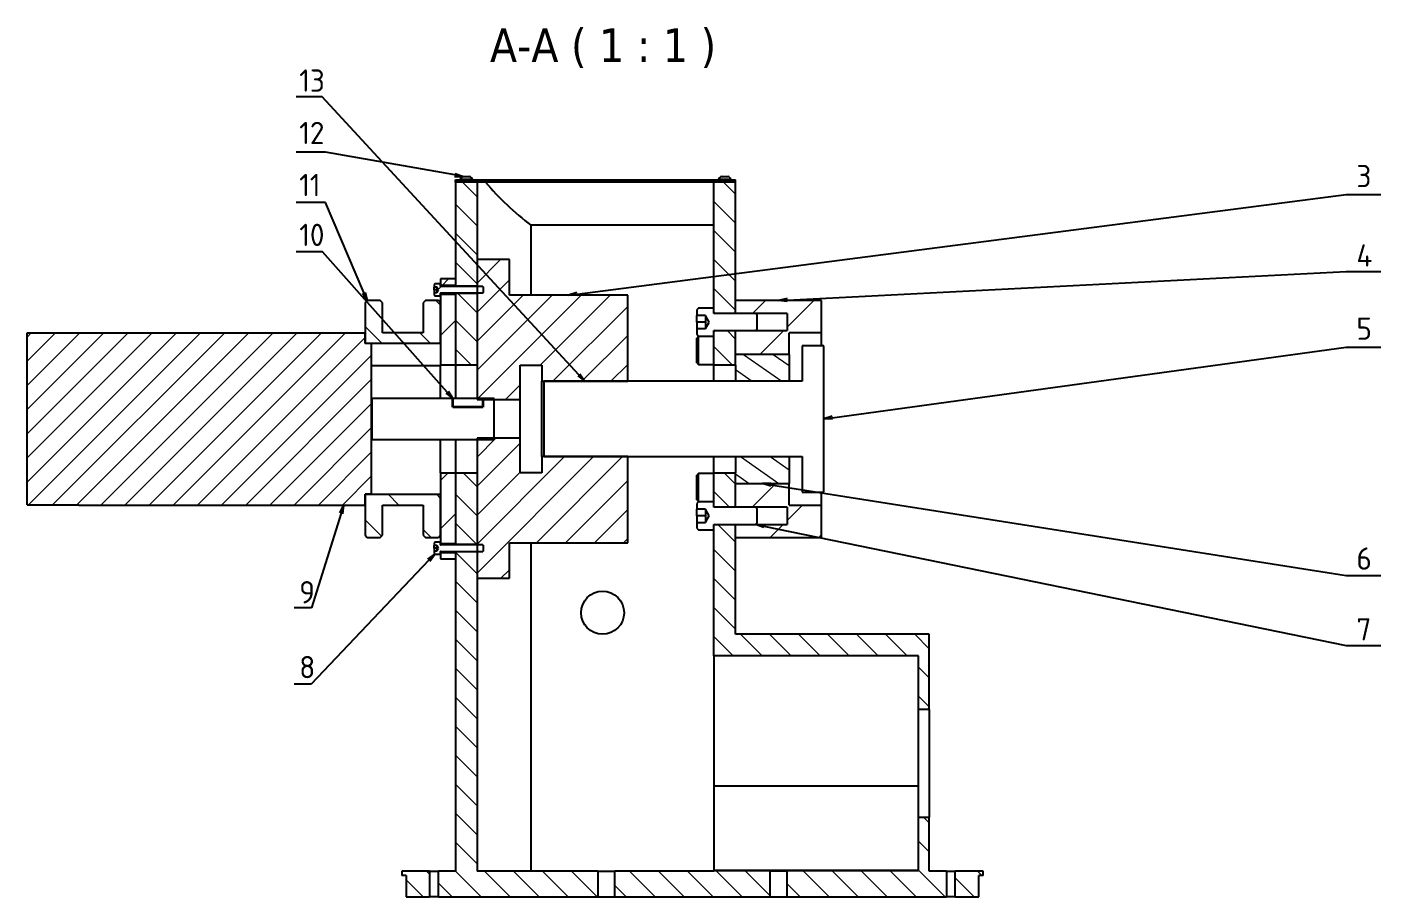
# Model space of a CAD drawing. Header units: millimetres. Extents: x 20002 to 36223, y 3547 to 8014.
# Drawn here: x 20654 to 21282, y 4171 to 4575 of the extents above; entities that cross this region are included whole.
import ezdxf
from ezdxf import colors
from ezdxf.entities.mleader import LeaderData, LeaderLine
from ezdxf.math import Vec2, Vec3

# ---------------------------------------------------------------- set-up
doc = ezdxf.new("R2010")
doc.units = ezdxf.units.MM
doc.layers.get('0').update_dxf_attribs({"lineweight": 35})
doc.layers.add('Nét mảnh', color=130, linetype='Continuous', lineweight=13)
doc.layers.add('Nét đậm', color=7, linetype='Continuous', lineweight=35)
doc.styles.add('MtXpl_TCVN_7284', font='')
doc.styles.add('PDF Tahoma', font='tahoma.ttf')
doc.styles.get("Standard").update_dxf_attribs({"font": '', "height": 4.375})
doc.styles.get('MtXpl_TCVN_7284').set_extended_font_data('TCVN 7284')
doc.styles.get('Standard').set_extended_font_data('TCVN 7284')
pattern_1 = [(135, (-232.223, -2.55), (-11.22532, -11.22532), [])]
pattern_2 = [(45, (19159.923, 2813.679), (-11.22532, 11.22532), [])]
pattern_3 = [(135, (-232.223, -2.55), (-6.735192, -6.735192), [])]
pattern_4 = [(45, (-232.223, -2.55), (-6.735192, 6.735192), [])]

# ---------------------------------------------------------------- blocks, each defined once
blk = doc.blocks.new('_Open')
at = {"color": 0, "linetype": 'ByBlock', "lineweight": -2}
for p, q in [((-1, 0.17), (0, 0)), ((-1, -0.17), (0, 0)), ((0, 0), (-1, 0))]:
    blk.add_line(p, q, dxfattribs=at)

msp = doc.modelspace()

# ---------------------------------------------------------------- hatches: boundary and pattern name
at = {"linetype": 'Continuous', "lineweight": 18}
h = msp.add_hatch(dxfattribs=at)
h.set_pattern_fill('ANSI31', scale=5, style=0)
h.set_pattern_definition(pattern_2)
h.paths.add_polyline_path([(20852.56, 4503.19), (20982.56, 4503.19), (20982.56, 4504.19), (20852.56, 4504.19)], flags=0)
h = msp.add_hatch(dxfattribs=at)
h.set_pattern_fill('ANSI31', scale=5, style=0)
h.set_pattern_definition(pattern_2)
edge = h.paths.add_edge_path(flags=0)
edge.add_line((20865.28, 4451.69), (20865.56, 4451.97))
edge.add_line((20865.56, 4451.97), (20865.56, 4454.41))
edge.add_line((20865.56, 4454.41), (20865.28, 4454.69))
edge.add_line((20865.28, 4454.69), (20845.66, 4454.69))
edge.add_arc((20845.66, 4454.79), 0.1, 180, 270, ccw=False)
edge.add_line((20845.56, 4454.79), (20845.56, 4455.94))
edge.add_line((20845.56, 4455.94), (20842.86, 4455.94))
edge.add_line((20842.86, 4455.94), (20842.56, 4455.64))
edge.add_line((20842.56, 4455.64), (20842.56, 4454.47))
edge.add_line((20842.56, 4454.47), (20843.86, 4454.47))
edge.add_line((20843.86, 4454.47), (20844.6, 4453.19))
edge.add_line((20844.6, 4453.19), (20843.86, 4451.91))
edge.add_line((20843.86, 4451.91), (20842.56, 4451.91))
edge.add_line((20842.56, 4451.91), (20842.56, 4450.74))
edge.add_line((20842.56, 4450.74), (20842.86, 4450.44))
edge.add_line((20842.86, 4450.44), (20845.56, 4450.44))
edge.add_line((20845.56, 4450.44), (20845.56, 4451.59))
edge.add_arc((20845.66, 4451.59), 0.1, 90, 180, ccw=False)
edge.add_line((20845.66, 4451.69), (20865.28, 4451.69))
at = {"layer": 'Nét mảnh', "linetype": 'Continuous', "lineweight": 18}
h = msp.add_hatch(dxfattribs=at)
h.set_pattern_fill('ANSI31', color=256, scale=3, angle=90, style=0)
h.set_pattern_definition(pattern_3)
h.paths.add_polyline_path([(20862.56, 4503.19), (20852.56, 4503.19), (20852.56, 4454.82), (20862.56, 4454.82)], flags=0)
h = msp.add_hatch(dxfattribs=at)
h.set_pattern_fill('ANSI31', color=256, scale=3, angle=90, style=0)
h.set_pattern_definition(pattern_3)
h.paths.add_polyline_path([(20982.56, 4442.19), (20982.56, 4503.19), (20972.56, 4503.19), (20972.56, 4442.19)], flags=0)
h = msp.add_hatch(dxfattribs=at)
h.set_pattern_fill('ANSI31', color=256, scale=3, style=0)
h.set_pattern_definition(pattern_4)
h.paths.add_polyline_path([(20892.56, 4410.69), (20932.56, 4410.69), (20932.56, 4450.69), (20877.56, 4450.69), (20877.56, 4467.19), (20862.56, 4467.19), (20862.56, 4402.19), (20882.56, 4402.19), (20882.56, 4418.19), (20892.56, 4418.19)], flags=0)
h = msp.add_hatch(dxfattribs=at)
h.set_pattern_fill('ANSI31', color=256, scale=5, style=0)
h.set_pattern_definition(pattern_2)
h.paths.add_polyline_path([(20852.56, 4455.19), (20852.56, 4458.19), (20845.56, 4458.19), (20845.56, 4455.19)], flags=0)
h = msp.add_hatch(dxfattribs=at)
h.set_pattern_fill('ANSI31', color=256, scale=5, angle=90, style=0)
h.set_pattern_definition(pattern_1)
h.paths.add_polyline_path([(20845.56, 4428.19), (20845.56, 4447.19), (20844.56, 4448.19), (20838.56, 4448.19), (20837.56, 4447.19), (20837.56, 4433.19), (20818.56, 4433.19), (20818.56, 4447.19), (20817.56, 4448.19), (20811.56, 4448.19), (20810.56, 4447.19), (20810.56, 4428.19)], flags=0)
h = msp.add_hatch(dxfattribs=at)
h.set_pattern_fill('ANSI31', color=256, scale=5, style=0)
h.set_pattern_definition(pattern_2)
h.paths.add_polyline_path([(20845.56, 4418.19), (20852.56, 4418.19), (20852.56, 4451.19), (20845.56, 4451.19)], flags=0)
h = msp.add_hatch(dxfattribs=at)
h.set_pattern_fill('ANSI31', color=256, scale=3, angle=90, style=0)
h.set_pattern_definition(pattern_3)
h.paths.add_polyline_path([(20862.56, 4451.57), (20852.56, 4451.57), (20852.56, 4418.19), (20862.56, 4418.19)], flags=0)
h = msp.add_hatch(dxfattribs=at)
h.set_pattern_fill('ANSI31', color=256, scale=5, style=0)
h.set_pattern_definition(pattern_2)
h.paths.add_polyline_path([(20982.56, 4442.19), (21006.56, 4442.19), (21006.56, 4434.19), (20982.56, 4434.19), (20982.56, 4423.19), (21007.56, 4423.19), (21007.56, 4433.19), (21022.56, 4433.19), (21022.56, 4448.19), (20982.56, 4448.19)], flags=0)
at = {"layer": 'Nét mảnh'}
h = msp.add_hatch(dxfattribs=at)
h.set_pattern_fill('ANSI31', color=256, scale=2.5)
h.set_pattern_definition([(45, (0.884, -0.884), (-5.61266, 5.61266), [])])
h.paths.add_polyline_path([(20813.56, 4428.19), (20810.56, 4428.19), (20810.56, 4433.19), (20677.56, 4433.19), (20677.56, 4433.14), (20653.56, 4433.14), (20653.56, 4353.24), (20677.56, 4353.24), (20677.56, 4353.19), (20810.56, 4353.19), (20810.56, 4358.19), (20813.56, 4358.19), (20813.56, 4383.69), (20813.56, 4402.69)])
at = {"layer": 'Nét mảnh', "linetype": 'Continuous', "lineweight": 18}
h = msp.add_hatch(dxfattribs=at)
h.set_pattern_fill('ANSI31', color=256, scale=3, angle=90, style=0)
h.set_pattern_definition(pattern_3)
h.paths.add_polyline_path([(20972.56, 4418.19), (20982.56, 4418.19), (20982.56, 4434.19), (20972.56, 4434.19)], flags=0)
at = {"layer": 'Nét mảnh', "true_color": 0x58ba48}
h = msp.add_hatch(dxfattribs=at)
h.set_pattern_fill('ANSI31', color=85, scale=2.5, angle=100)
h.set_pattern_definition([(145, (0.884, -0.884), (-4.552763, -6.5020194), [])])
h.paths.add_polyline_path([(21007.56, 4423.19), (20982.56, 4423.19), (20982.56, 4418.19), (20982.56, 4410.69), (21007.56, 4410.69)])
h.paths.add_polyline_path([(21007.56, 4375.69), (20982.56, 4375.69), (20982.56, 4368.19), (20982.56, 4363.19), (21007.56, 4363.19)])
at = {"layer": 'Nét mảnh', "linetype": 'Continuous', "lineweight": 18}
h = msp.add_hatch(dxfattribs=at)
h.set_pattern_fill('ANSI31', color=256, scale=3, style=0)
h.set_pattern_definition(pattern_4)
h.paths.add_polyline_path([(20877.56, 4335.69), (20932.56, 4335.69), (20932.56, 4375.69), (20892.56, 4375.69), (20892.56, 4368.19), (20882.56, 4368.19), (20882.56, 4384.19), (20862.56, 4384.19), (20862.56, 4319.19), (20877.56, 4319.19)], flags=0)
h = msp.add_hatch(dxfattribs=at)
h.set_pattern_fill('ANSI31', color=256, scale=5, style=0)
h.set_pattern_definition(pattern_2)
h.paths.add_polyline_path([(20852.56, 4368.19), (20845.56, 4368.19), (20845.56, 4335.19), (20852.56, 4335.19)], flags=0)
h = msp.add_hatch(dxfattribs=at)
h.set_pattern_fill('ANSI31', color=256, scale=3, angle=90, style=0)
h.set_pattern_definition(pattern_3)
h.paths.add_polyline_path([(20862.56, 4368.19), (20852.56, 4368.19), (20852.56, 4334.82), (20862.56, 4334.82)], flags=0)
h = msp.add_hatch(dxfattribs=at)
h.set_pattern_fill('ANSI31', color=256, scale=3, angle=90, style=0)
h.set_pattern_definition(pattern_3)
h.paths.add_polyline_path([(20982.56, 4368.19), (20972.56, 4368.19), (20972.56, 4352.19), (20982.56, 4352.19)], flags=0)
h = msp.add_hatch(dxfattribs=at)
h.set_pattern_fill('ANSI31', color=256, scale=5, angle=90, style=0)
h.set_pattern_definition(pattern_1)
h.paths.add_polyline_path([(20838.56, 4338.19), (20844.56, 4338.19), (20845.56, 4339.19), (20845.56, 4358.19), (20810.56, 4358.19), (20810.56, 4339.19), (20811.56, 4338.19), (20817.56, 4338.19), (20818.56, 4339.19), (20818.56, 4353.19), (20837.56, 4353.19), (20837.56, 4339.19)], flags=0)
h = msp.add_hatch(dxfattribs=at)
h.set_pattern_fill('ANSI31', color=256, scale=5, style=0)
h.set_pattern_definition(pattern_2)
h.paths.add_polyline_path([(20982.56, 4352.19), (21006.56, 4352.19), (21006.56, 4344.19), (20982.56, 4344.19), (20982.56, 4338.19), (21022.56, 4338.19), (21022.56, 4353.19), (21007.56, 4353.19), (21007.56, 4363.19), (20982.56, 4363.19)], flags=0)
h = msp.add_hatch(dxfattribs=at)
h.set_pattern_fill('ANSI31', color=256, scale=3, angle=90, style=0)
h.set_pattern_definition(pattern_3)
h.paths.add_polyline_path([(20982.56, 4344.19), (20972.56, 4344.19), (20972.56, 4283.19), (21067.56, 4283.19), (21067.56, 4258.19), (21072.56, 4258.19), (21072.56, 4293.19), (20982.56, 4293.19)], flags=0)
h = msp.add_hatch(dxfattribs=at)
h.set_pattern_fill('ANSI31', color=256, scale=3, angle=90, style=0)
h.set_pattern_definition(pattern_3)
h.paths.add_polyline_path([(20862.56, 4331.57), (20852.56, 4331.57), (20852.56, 4183.19), (20844.62, 4183.19), (20844.62, 4171.19), (20918.56, 4171.19), (20918.56, 4183.19), (20862.56, 4183.19)], flags=0)
h = msp.add_hatch(dxfattribs=at)
h.set_pattern_fill('ANSI31', color=256, scale=3, angle=90, style=0)
h.set_pattern_definition(pattern_3)
h.paths.add_polyline_path([(20998.56, 4183.19), (21006.56, 4183.19), (21006.56, 4171.19), (21080.49, 4171.19), (21080.49, 4183.19), (21072.56, 4183.19), (21072.56, 4208.19), (21067.56, 4208.19), (21067.56, 4183.35), (20972.56, 4183.35), (20972.56, 4183.19), (20926.56, 4183.19), (20926.56, 4171.19), (20998.56, 4171.19)], flags=0)
h = msp.add_hatch(dxfattribs=at)
h.set_pattern_fill('ANSI31', color=256, scale=3, angle=90, style=0)
h.set_pattern_definition(pattern_3)
h.paths.add_polyline_path([(20827.56, 4181.19), (20829.56, 4181.19), (20829.56, 4171.19), (20840.49, 4171.19), (20840.49, 4183.19), (20827.56, 4183.19)], flags=0)
h = msp.add_hatch(dxfattribs=at)
h.set_pattern_fill('ANSI31', color=256, scale=3, angle=90, style=0)
h.set_pattern_definition(pattern_3)
h.paths.add_polyline_path([(21095.56, 4181.19), (21097.56, 4181.19), (21097.56, 4183.19), (21084.62, 4183.19), (21084.62, 4171.19), (21095.56, 4171.19)], flags=0)

# ---------------------------------------------------------------- linework, layer by layer
at = {"color": 7, "linetype": 'Continuous', "lineweight": 25}
for p, q in [((20852.56, 4503.19), (20852.56, 4504.19)), ((20852.56, 4504.19), (20982.56, 4504.19)), ((20862.56, 4503.19), (20852.56, 4503.19)), ((20852.56, 4503.19), (20852.56, 4454.82)), ((20982.56, 4503.19), (20852.56, 4503.19)), ((20854.71, 4504.57), (20854.71, 4504.19)), ((20854.71, 4504.57), (20860.41, 4504.57)), ((20856.13, 4505.84), (20858.98, 4505.84)), ((20860.41, 4504.19), (20860.41, 4504.57)), ((20862.56, 4503.19), (20862.56, 4454.82)), ((20982.56, 4503.19), (20972.56, 4503.19)), ((20972.56, 4442.19), (20972.56, 4503.19)), ((20974.71, 4504.57), (20974.71, 4504.19)), ((20974.71, 4504.57), (20980.41, 4504.57)), ((20976.13, 4505.84), (20978.98, 4505.84)), ((20980.41, 4504.19), (20980.41, 4504.57)), ((20982.56, 4503.19), (20982.56, 4504.19)), ((20982.56, 4442.19), (20982.56, 4503.19)), ((20887.56, 4483.19), (20887.56, 4450.69)), ((20972.56, 4483.19), (20887.56, 4483.19)), ((20877.56, 4467.19), (20862.56, 4467.19)), ((20862.56, 4467.19), (20862.56, 4402.19)), ((20877.56, 4450.69), (20877.56, 4467.19)), ((20852.56, 4458.19), (20845.56, 4458.19)), ((20845.56, 4458.19), (20845.56, 4455.19)), ((20852.56, 4458.19), (20852.56, 4455.19)), ((20842.86, 4455.94), (20842.56, 4455.64)), ((20842.56, 4455.64), (20842.56, 4454.47)), ((20843.86, 4454.47), (20842.56, 4454.47)), ((20842.56, 4453.19), (20842.56, 4454.47)), ((20843.86, 4453.19), (20842.56, 4453.19)), ((20842.56, 4453.19), (20842.56, 4451.91)), ((20842.56, 4451.91), (20842.56, 4450.74)), ((20842.56, 4451.91), (20843.86, 4451.91)), ((20845.56, 4455.94), (20842.86, 4455.94)), ((20844.6, 4453.19), (20843.86, 4454.47)), ((20843.86, 4454.47), (20843.86, 4453.83)), ((20843.86, 4453.83), (20843.86, 4452.55)), ((20843.86, 4451.91), (20844.6, 4453.19)), ((20843.86, 4452.55), (20843.86, 4451.91)), ((20845.56, 4454.79), (20845.56, 4455.94)), ((20852.56, 4455.19), (20845.56, 4455.19)), ((20865.28, 4454.69), (20845.66, 4454.69)), ((20845.66, 4451.69), (20865.28, 4451.69)), ((20862.56, 4454.82), (20852.56, 4454.82)), ((20852.56, 4454.82), (20852.56, 4454.69)), ((20852.56, 4451.69), (20852.56, 4451.57)), ((20865.28, 4454.69), (20865.56, 4454.41)), ((20865.56, 4451.97), (20865.28, 4451.69)), ((20865.56, 4451.97), (20865.56, 4454.41)), ((20811.56, 4448.19), (20810.56, 4447.19)), ((20810.56, 4447.19), (20810.56, 4428.19)), ((20817.56, 4448.19), (20811.56, 4448.19)), ((20818.56, 4447.19), (20817.56, 4448.19)), ((20818.56, 4433.19), (20818.56, 4447.19)), ((20838.56, 4448.19), (20837.56, 4447.19)), ((20837.56, 4447.19), (20837.56, 4433.19)), ((20844.56, 4448.19), (20838.56, 4448.19)), ((20842.56, 4450.74), (20842.86, 4450.44)), ((20842.86, 4450.44), (20845.56, 4450.44)), ((20845.56, 4447.19), (20844.56, 4448.19)), ((20845.56, 4450.44), (20845.56, 4451.59)), ((20845.56, 4451.19), (20852.56, 4451.19)), ((20845.56, 4451.19), (20845.56, 4418.19)), ((20845.56, 4428.19), (20845.56, 4447.19)), ((20852.56, 4451.57), (20862.56, 4451.57)), ((20852.56, 4451.57), (20852.56, 4418.19)), ((20852.56, 4451.19), (20852.56, 4418.19)), ((20862.56, 4451.57), (20862.56, 4418.19)), ((20932.56, 4450.69), (20877.56, 4450.69)), ((20932.56, 4410.69), (20932.56, 4450.69)), ((21022.56, 4448.19), (20982.56, 4448.19)), ((20982.56, 4442.19), (20982.56, 4448.19)), ((21022.56, 4433.19), (21022.56, 4448.19)), ((20965.36, 4444.69), (20964.56, 4443.89)), ((20964.56, 4443.89), (20964.56, 4441.24)), ((20968.56, 4441.24), (20964.56, 4441.24)), ((20964.56, 4438.19), (20964.56, 4441.24)), ((20972.56, 4444.69), (20965.36, 4444.69)), ((20970.32, 4438.19), (20968.56, 4441.24)), ((20968.56, 4441.24), (20968.56, 4439.72)), ((20968.56, 4439.72), (20968.56, 4436.67)), ((20972.56, 4442.59), (20972.56, 4444.69)), ((20982.56, 4442.19), (20972.56, 4442.19)), ((20991.87, 4442.19), (20972.96, 4442.19)), ((21006.56, 4442.19), (20982.56, 4442.19)), ((20991.87, 4442.19), (20992.56, 4441.5)), ((20992.56, 4434.88), (20992.56, 4441.5)), ((21006.56, 4442.19), (21006.56, 4434.19)), ((20653.56, 4353.24), (20653.56, 4433.14)), ((20653.56, 4433.14), (20677.56, 4433.14)), ((20677.56, 4433.14), (20677.56, 4433.19)), ((20677.56, 4433.19), (20810.56, 4433.19)), ((20810.56, 4428.19), (20810.56, 4433.19)), ((20837.56, 4433.19), (20818.56, 4433.19)), ((20968.56, 4438.19), (20964.56, 4438.19)), ((20964.56, 4438.19), (20964.56, 4435.15)), ((20964.56, 4435.15), (20964.56, 4432.49)), ((20964.56, 4435.15), (20968.56, 4435.15)), ((20968.56, 4435.15), (20970.32, 4438.19)), ((20968.56, 4436.67), (20968.56, 4435.15)), ((20972.56, 4434.19), (20982.56, 4434.19)), ((20972.56, 4418.19), (20972.56, 4434.19)), ((20972.56, 4431.69), (20972.56, 4433.79)), ((20972.96, 4434.19), (20991.87, 4434.19)), ((20982.56, 4418.19), (20982.56, 4434.19)), ((20982.56, 4434.19), (21006.56, 4434.19)), ((20982.56, 4423.19), (20982.56, 4434.19)), ((20992.56, 4434.88), (20991.87, 4434.19)), ((21022.56, 4433.19), (21007.56, 4433.19)), ((21007.56, 4423.19), (21007.56, 4433.19)), ((21022.56, 4427.19), (21022.56, 4433.19)), ((20813.56, 4428.19), (20810.56, 4428.19)), ((20845.56, 4428.19), (20810.56, 4428.19)), ((20813.56, 4402.69), (20813.56, 4428.19)), ((20964.56, 4432.49), (20965.36, 4431.69)), ((20965.36, 4431.51), (20964.56, 4430.71)), ((20964.56, 4419.31), (20964.56, 4430.71)), ((20965.36, 4431.69), (20972.56, 4431.69)), ((20972.56, 4431.51), (20965.36, 4431.51)), ((20965.36, 4418.51), (20965.36, 4431.51)), ((21013.56, 4427.19), (21013.56, 4410.69)), ((21023.56, 4427.19), (21013.56, 4427.19)), ((21023.56, 4359.19), (21023.56, 4427.19)), ((21007.56, 4423.19), (20982.56, 4423.19)), ((21007.56, 4423.19), (21007.56, 4410.69)), ((20852.56, 4418.19), (20845.56, 4418.19)), ((20845.56, 4402.69), (20845.56, 4418.19)), ((20862.56, 4418.19), (20852.56, 4418.19)), ((20852.56, 4418.19), (20852.56, 4402.69)), ((20882.56, 4418.19), (20892.56, 4418.19)), ((20882.56, 4402.19), (20882.56, 4418.19)), ((20892.56, 4418.19), (20892.56, 4410.69)), ((20964.56, 4419.31), (20965.36, 4418.51)), ((20965.36, 4418.51), (20972.56, 4418.51)), ((20982.56, 4418.19), (20972.56, 4418.19)), ((20972.56, 4410.69), (20972.56, 4418.19)), ((20982.56, 4418.19), (20982.56, 4410.69)), ((20892.56, 4410.69), (20932.56, 4410.69)), ((20892.56, 4375.69), (20892.56, 4410.69)), ((20893.56, 4410.69), (20893.56, 4375.69)), ((21013.56, 4410.69), (20893.56, 4410.69)), ((20870.56, 4402.69), (20813.56, 4402.69)), ((20862.56, 4402.19), (20882.56, 4402.19)), ((20870.56, 4383.69), (20870.56, 4402.69)), ((20882.56, 4384.19), (20882.56, 4402.19)), ((20813.56, 4383.69), (20870.56, 4383.69)), ((20813.56, 4358.19), (20813.56, 4383.69)), ((20845.56, 4368.19), (20845.56, 4383.69)), ((20852.56, 4383.69), (20852.56, 4368.19)), ((20882.56, 4384.19), (20862.56, 4384.19)), ((20862.56, 4384.19), (20862.56, 4319.19)), ((20882.56, 4368.19), (20882.56, 4384.19)), ((20892.56, 4375.69), (20892.56, 4368.19)), ((20932.56, 4375.69), (20892.56, 4375.69)), ((20893.56, 4375.69), (21013.56, 4375.69)), ((20932.56, 4335.69), (20932.56, 4375.69)), ((20972.56, 4368.19), (20972.56, 4375.69)), ((20982.56, 4375.69), (20982.56, 4368.19)), ((21007.56, 4375.69), (21007.56, 4363.19)), ((21013.56, 4375.69), (21013.56, 4359.19)), ((20845.56, 4368.19), (20852.56, 4368.19)), ((20845.56, 4368.19), (20845.56, 4335.19)), ((20852.56, 4368.19), (20862.56, 4368.19)), ((20852.56, 4368.19), (20852.56, 4334.82)), ((20852.56, 4368.19), (20852.56, 4335.19)), ((20862.56, 4368.19), (20862.56, 4334.82)), ((20892.56, 4368.19), (20882.56, 4368.19)), ((20965.36, 4367.87), (20964.56, 4367.07)), ((20964.56, 4355.67), (20964.56, 4367.07)), ((20972.56, 4367.87), (20965.36, 4367.87)), ((20965.36, 4354.87), (20965.36, 4367.87)), ((20972.56, 4368.19), (20982.56, 4368.19)), ((20972.56, 4352.19), (20972.56, 4368.19)), ((20982.56, 4352.19), (20982.56, 4368.19)), ((20813.56, 4358.19), (20810.56, 4358.19)), ((20810.56, 4353.19), (20810.56, 4358.19)), ((20810.56, 4358.19), (20845.56, 4358.19)), ((20810.56, 4358.19), (20810.56, 4339.19)), ((20845.56, 4339.19), (20845.56, 4358.19)), ((20982.56, 4363.19), (21007.56, 4363.19)), ((20982.56, 4352.19), (20982.56, 4363.19)), ((21007.56, 4353.19), (21007.56, 4363.19)), ((21013.56, 4359.19), (21023.56, 4359.19)), ((21022.56, 4353.19), (21022.56, 4359.19)), ((20653.56, 4353.24), (20677.56, 4353.24)), ((20677.56, 4353.19), (20677.56, 4353.24)), ((20677.56, 4353.19), (20810.56, 4353.19)), ((20818.56, 4353.19), (20837.56, 4353.19)), ((20818.56, 4339.19), (20818.56, 4353.19)), ((20837.56, 4353.19), (20837.56, 4339.19)), ((20964.56, 4355.67), (20965.36, 4354.87)), ((20965.36, 4354.69), (20964.56, 4353.89)), ((20964.56, 4353.89), (20964.56, 4351.24)), ((20968.56, 4351.24), (20964.56, 4351.24)), ((20964.56, 4348.19), (20964.56, 4351.24)), ((20965.36, 4354.87), (20972.56, 4354.87)), ((20972.56, 4354.69), (20965.36, 4354.69)), ((20970.32, 4348.19), (20968.56, 4351.24)), ((20968.56, 4351.24), (20968.56, 4349.72)), ((20972.56, 4352.59), (20972.56, 4354.69)), ((20982.56, 4352.19), (20972.56, 4352.19)), ((20991.87, 4352.19), (20972.96, 4352.19)), ((21006.56, 4352.19), (20982.56, 4352.19)), ((20991.87, 4352.19), (20992.56, 4351.5)), ((20992.56, 4344.88), (20992.56, 4351.5)), ((21006.56, 4352.19), (21006.56, 4344.19)), ((21007.56, 4353.19), (21022.56, 4353.19)), ((21022.56, 4338.19), (21022.56, 4353.19)), ((20968.56, 4348.19), (20964.56, 4348.19)), ((20964.56, 4348.19), (20964.56, 4345.15)), ((20964.56, 4345.15), (20964.56, 4342.49)), ((20964.56, 4345.15), (20968.56, 4345.15)), ((20968.56, 4349.72), (20968.56, 4346.67)), ((20968.56, 4345.15), (20970.32, 4348.19)), ((20968.56, 4346.67), (20968.56, 4345.15)), ((20992.56, 4344.88), (20991.87, 4344.19)), ((20810.56, 4339.19), (20811.56, 4338.19)), ((20817.56, 4338.19), (20818.56, 4339.19)), ((20837.56, 4339.19), (20838.56, 4338.19)), ((20844.56, 4338.19), (20845.56, 4339.19)), ((20964.56, 4342.49), (20965.36, 4341.69)), ((20965.36, 4341.69), (20972.56, 4341.69)), ((20972.56, 4344.19), (20982.56, 4344.19)), ((20972.56, 4283.19), (20972.56, 4344.19)), ((20972.56, 4341.69), (20972.56, 4343.79)), ((20972.96, 4344.19), (20991.87, 4344.19)), ((20982.56, 4293.19), (20982.56, 4344.19)), ((20982.56, 4344.19), (21006.56, 4344.19)), ((20982.56, 4338.19), (20982.56, 4344.19)), ((20811.56, 4338.19), (20817.56, 4338.19)), ((20838.56, 4338.19), (20844.56, 4338.19)), ((20842.86, 4335.94), (20842.56, 4335.64)), ((20842.56, 4335.64), (20842.56, 4334.47)), ((20843.86, 4334.47), (20842.56, 4334.47)), ((20842.56, 4333.19), (20842.56, 4334.47)), ((20843.86, 4333.19), (20842.56, 4333.19)), ((20842.56, 4333.19), (20842.56, 4331.91)), ((20845.56, 4335.94), (20842.86, 4335.94)), ((20844.6, 4333.19), (20843.86, 4334.47)), ((20843.86, 4334.47), (20843.86, 4333.83)), ((20843.86, 4333.83), (20843.86, 4332.55)), ((20843.86, 4331.91), (20844.6, 4333.19)), ((20843.86, 4332.55), (20843.86, 4331.91)), ((20845.56, 4334.79), (20845.56, 4335.94)), ((20852.56, 4335.19), (20845.56, 4335.19)), ((20865.28, 4334.69), (20845.66, 4334.69)), ((20862.56, 4334.82), (20852.56, 4334.82)), ((20852.56, 4334.82), (20852.56, 4334.69)), ((20865.28, 4334.69), (20865.56, 4334.41)), ((20865.56, 4331.97), (20865.56, 4334.41)), ((20877.56, 4335.69), (20932.56, 4335.69)), ((20877.56, 4319.19), (20877.56, 4335.69)), ((20887.56, 4335.69), (20887.56, 4183.19)), ((20982.56, 4338.19), (21022.56, 4338.19)), ((20842.56, 4331.91), (20842.56, 4330.74)), ((20842.56, 4331.91), (20843.86, 4331.91)), ((20842.56, 4330.74), (20842.86, 4330.44)), ((20842.86, 4330.44), (20845.56, 4330.44)), ((20845.56, 4330.44), (20845.56, 4331.59)), ((20845.56, 4331.19), (20852.56, 4331.19)), ((20845.56, 4331.19), (20845.56, 4328.19)), ((20845.56, 4328.19), (20852.56, 4328.19)), ((20845.66, 4331.69), (20865.28, 4331.69)), ((20852.56, 4331.69), (20852.56, 4331.57)), ((20852.56, 4331.57), (20862.56, 4331.57)), ((20852.56, 4331.57), (20852.56, 4183.19)), ((20852.56, 4331.19), (20852.56, 4328.19)), ((20862.56, 4331.57), (20862.56, 4183.19)), ((20865.56, 4331.97), (20865.28, 4331.69)), ((20862.56, 4319.19), (20877.56, 4319.19)), ((21072.56, 4293.19), (20982.56, 4293.19)), ((21072.56, 4258.19), (21072.56, 4293.19)), ((21067.56, 4283.19), (20972.56, 4283.19)), ((20972.56, 4283.19), (20972.56, 4222.61)), ((21067.56, 4258.19), (21067.56, 4283.19)), ((21072.56, 4258.19), (21067.56, 4258.19)), ((21067.56, 4208.19), (21067.56, 4258.19)), ((21072.56, 4258.19), (21072.56, 4208.19)), ((21067.56, 4222.61), (20972.56, 4222.61)), ((20972.56, 4222.61), (20972.56, 4183.51)), ((21067.56, 4183.35), (21067.56, 4208.19)), ((21067.56, 4208.19), (21072.56, 4208.19)), ((21072.56, 4183.19), (21072.56, 4208.19)), ((20827.56, 4183.19), (20827.56, 4181.19)), ((20840.49, 4183.19), (20827.56, 4183.19)), ((20840.49, 4183.19), (20840.49, 4171.19)), ((20840.49, 4183.19), (20844.62, 4183.19)), ((20844.62, 4171.19), (20844.62, 4183.19)), ((20852.56, 4183.19), (20844.62, 4183.19)), ((20918.56, 4183.19), (20862.56, 4183.19)), ((20918.56, 4183.19), (20918.56, 4171.19)), ((20918.56, 4183.19), (20926.56, 4183.19)), ((20926.56, 4171.19), (20926.56, 4183.19)), ((20972.56, 4183.19), (20926.56, 4183.19)), ((21067.56, 4183.51), (20972.56, 4183.51)), ((20972.56, 4183.35), (20972.56, 4183.51)), ((21067.56, 4183.35), (20972.56, 4183.35)), ((20972.56, 4183.19), (20972.56, 4183.35)), ((20998.56, 4183.19), (20998.56, 4171.19)), ((21006.56, 4183.19), (20998.56, 4183.19)), ((21006.56, 4171.19), (21006.56, 4183.19)), ((21080.49, 4183.19), (21072.56, 4183.19)), ((21080.49, 4183.19), (21080.49, 4171.19)), ((21080.49, 4183.19), (21084.62, 4183.19)), ((21084.62, 4171.19), (21084.62, 4183.19)), ((21097.56, 4183.19), (21084.62, 4183.19)), ((21097.56, 4181.19), (21097.56, 4183.19)), ((20829.56, 4181.19), (20827.56, 4181.19)), ((20829.56, 4181.19), (20829.56, 4171.19)), ((21095.56, 4171.19), (21095.56, 4181.19)), ((21097.56, 4181.19), (21095.56, 4181.19)), ((20829.56, 4171.19), (20840.49, 4171.19)), ((20844.62, 4171.19), (20840.49, 4171.19)), ((20844.62, 4171.19), (20918.56, 4171.19)), ((20918.56, 4171.19), (20926.56, 4171.19)), ((20926.56, 4171.19), (20998.56, 4171.19)), ((20998.56, 4171.19), (21006.56, 4171.19)), ((21006.56, 4171.19), (21080.49, 4171.19)), ((21084.62, 4171.19), (21080.49, 4171.19)), ((21084.62, 4171.19), (21095.56, 4171.19))]:
    msp.add_line(p, q, dxfattribs=at)
at = {"color": 8, "linetype": 'Continuous', "lineweight": 25}
msp.add_line((20813.56, 4417.94), (20845.56, 4417.94), dxfattribs=at)
at = {"color": 7, "linetype": 'Continuous', "lineweight": 25}
msp.add_circle((20920.82, 4303.19), 10, dxfattribs=at)
for centre, radius, start, end in [((20857.56, 4502.81), 3.35, 115.1629, 148.25374), ((20857.56, 4502.81), 3.35, 31.74626, 64.8371), ((20962.56, 4583.19), 125, 219.79182, 233.1301), ((20977.56, 4502.81), 3.35, 115.1629, 148.25374), ((20977.56, 4502.81), 3.35, 31.74626, 64.8371), ((20845.66, 4454.79), 0.1, 180, 270), ((20845.66, 4451.59), 0.1, 90, 180), ((20972.96, 4442.59), 0.4, 180, 270), ((20972.96, 4433.79), 0.4, 90, 180), ((20972.96, 4352.59), 0.4, 180, 270), ((20972.96, 4343.79), 0.4, 90, 180), ((20845.66, 4334.79), 0.1, 180, 270), ((20845.66, 4331.59), 0.1, 90, 180)]:
    msp.add_arc(centre, radius, start, end, dxfattribs=at)
at = {"layer": 'Nét đậm'}
for p, q in [((20813.56, 4402.69), (20813.56, 4383.69)), ((20851.26, 4398.69), (20851.26, 4402.69)), ((20865.26, 4402.69), (20865.26, 4398.69)), ((20865.26, 4398.69), (20851.26, 4398.69))]:
    msp.add_line(p, q, dxfattribs=at)

# ---------------------------------------------------------------- texts
at = {"layer": 'Nét đậm', "insert": (20868.53, 4565.34), "char_height": 15.5995, "attachment_point": 4, "style": 'PDF Tahoma'}
msp.add_mtext('A-A ( 1 : 1 )', dxfattribs=at)
at = {"layer": 'Nét đậm', "attachment_point": 1, "style": 'MtXpl_TCVN_7284'}
for s, insert, char_height in [('13', (20779.96, 4555.52), 10.354), ('12', (20779.96, 4531.18), 10.354), ('3', (21270.95, 4511.17), 10.35), ('11', (20779.96, 4507.02), 10.354), ('10', (20779.96, 4483.85), 10.354), ('4', (21270.95, 4474.3), 10.35), ('5', (21270.95, 4440.3), 10.35), ('6', (21270.95, 4333.51), 10.35), ('9', (20779.96, 4317.88), 10.35), ('7', (21270.95, 4300.66), 10.35), ('8', (20779.96, 4283.11), 10.35)]:
    msp.add_mtext_dynamic_manual_height_columns(s, width=45.4515, gutter_width=12.5, heights=[0], dxfattribs=dict(at, insert=insert, char_height=char_height))

# ---------------------------------------------------------------- leaders
at = {"layer": 'Nét đậm'}
ml = msp.add_multileader_mtext('Standard', dxfattribs=at)
ml.set_content('', color=256)
ml.set_leader_properties()
ml.set_arrow_properties(name='OPEN')
ml.build(insert=Vec2(0, 0))
ml.multileader.update_dxf_attribs({"text_left_attachment_type": 5})
ctx = ml.context
ctx.base_point, ctx.char_height, ctx.plane_origin = Vec3(20774.48, 4540.65), 4.38, Vec3(20912.56, 4410.69)
ctx.left_attachment, ctx.text_align_type = 5, 2
notes = []
notes.append((ctx, [(0, (1, 1, 0), (20790.61, 4542.84), (-1, 0), 12.13, [(0, [(20912.56, 4410.69)], 0, [])])]))
ctx.mtext.insert, ctx.mtext.alignment, ctx.mtext.flow_direction = Vec3(20776.48, 4545.02), 3, 5
ml = msp.add_multileader_mtext('Standard', dxfattribs=at)
ml.set_content('', color=256)
ml.set_leader_properties()
ml.set_arrow_properties(name='OPEN')
ml.build(insert=Vec2(0, 0))
ml.multileader.update_dxf_attribs({"text_left_attachment_type": 5})
ctx = ml.context
ctx.base_point, ctx.char_height, ctx.plane_origin = Vec3(20774.48, 4514.84), 4.38, Vec3(20856.13, 4505.84)
ctx.left_attachment, ctx.text_align_type = 5, 2
notes.append((ctx, [(0, (1, 1, 0), (20792.14, 4517.03), (-1, 0), 13.66, [(0, [(20856.13, 4505.84)], 0, [])])]))
ctx.mtext.insert, ctx.mtext.alignment, ctx.mtext.flow_direction = Vec3(20776.48, 4519.21), 3, 5
ml = msp.add_multileader_mtext('Standard', dxfattribs=at)
ml.set_content('', color=256)
ml.set_leader_properties()
ml.set_arrow_properties(name='OPEN')
ml.build(insert=Vec2(0, 0))
ml.multileader.update_dxf_attribs({"text_left_attachment_type": 5})
ctx = ml.context
ctx.base_point, ctx.char_height, ctx.plane_origin = Vec3(20774.48, 4491.46), 4.38, Vec3(20811.56, 4448.19)
ctx.left_attachment, ctx.text_align_type = 5, 2
notes.append((ctx, [(0, (1, 1, 0), (20792.14, 4493.65), (-1, 0), 13.66, [(0, [(20811.56, 4448.19)], 0, [])])]))
ctx.mtext.insert, ctx.mtext.alignment, ctx.mtext.flow_direction = Vec3(20776.48, 4495.83), 3, 5
ml = msp.add_multileader_mtext('Standard', dxfattribs=at)
ml.set_content('', color=256)
ml.set_leader_properties()
ml.set_arrow_properties(name='OPEN')
ml.build(insert=Vec2(0, 0))
ml.multileader.update_dxf_attribs({"text_left_attachment_type": 5})
ctx = ml.context
ctx.base_point, ctx.char_height, ctx.plane_origin = Vec3(21280.32, 4497.48), 4.38, Vec3(20905.06, 4450.69)
ctx.left_attachment = 5
notes.append((ctx, [(0, (1, 1, 0), (21266.13, 4497.48), (1, 0), 14.19, [(0, [(20905.06, 4450.69)], 0, [])])]))
ctx.mtext.insert, ctx.mtext.flow_direction = Vec3(21282.32, 4501.85), 5
ml = msp.add_multileader_mtext('Standard', dxfattribs=at)
ml.set_content('', color=256)
ml.set_leader_properties()
ml.set_arrow_properties(name='OPEN')
ml.build(insert=Vec2(0, 0))
ml.multileader.update_dxf_attribs({"text_left_attachment_type": 5})
ctx = ml.context
ctx.base_point, ctx.char_height, ctx.plane_origin = Vec3(20774.48, 4468.55), 4.38, Vec3(20851.26, 4402.69)
ctx.left_attachment, ctx.text_align_type = 5, 2
notes.append((ctx, [(0, (1, 1, 0), (20790.79, 4470.74), (-1, 0), 12.31, [(0, [(20851.26, 4402.69)], 0, [])])]))
ctx.mtext.insert, ctx.mtext.alignment, ctx.mtext.flow_direction = Vec3(20776.48, 4472.92), 3, 5
ml = msp.add_multileader_mtext('Standard', dxfattribs=at)
ml.set_content('', color=256)
ml.set_leader_properties()
ml.set_arrow_properties(name='OPEN')
ml.build(insert=Vec2(0, 0))
ml.multileader.update_dxf_attribs({"text_left_attachment_type": 5})
ctx = ml.context
ctx.base_point, ctx.char_height, ctx.plane_origin = Vec3(21280.32, 4461.61), 4.38, Vec3(21002.56, 4448.19)
ctx.left_attachment = 5
notes.append((ctx, [(0, (1, 1, 0), (21266.13, 4461.61), (1, 0), 14.19, [(0, [(21002.56, 4448.19)], 0, [])])]))
ctx.mtext.insert, ctx.mtext.flow_direction = Vec3(21282.32, 4465.99), 5
ml = msp.add_multileader_mtext('Standard', dxfattribs=at)
ml.set_content('', color=256)
ml.set_leader_properties()
ml.set_arrow_properties(name='OPEN')
ml.build(insert=Vec2(0, 0))
ml.multileader.update_dxf_attribs({"text_left_attachment_type": 5})
ctx = ml.context
ctx.base_point, ctx.char_height, ctx.plane_origin = Vec3(21280.32, 4426.5), 4.38, Vec3(21023.56, 4393.19)
ctx.left_attachment = 5
notes.append((ctx, [(0, (1, 1, 0), (21266.13, 4426.5), (1, 0), 14.19, [(0, [(21023.56, 4393.19)], 0, [])])]))
ctx.mtext.insert, ctx.mtext.flow_direction = Vec3(21282.32, 4430.88), 5
ml = msp.add_multileader_mtext('Standard', dxfattribs=at)
ml.set_content('', color=256)
ml.set_leader_properties()
ml.set_arrow_properties(name='OPEN')
ml.build(insert=Vec2(0, 0))
ml.multileader.update_dxf_attribs({"text_left_attachment_type": 5})
ctx = ml.context
ctx.base_point, ctx.char_height, ctx.plane_origin = Vec3(21280.32, 4320.47), 4.38, Vec3(20995.06, 4363.19)
ctx.left_attachment = 5
notes.append((ctx, [(0, (1, 1, 0), (21266.13, 4320.47), (1, 0), 14.19, [(0, [(20995.06, 4363.19)], 0, [])])]))
ctx.mtext.insert, ctx.mtext.flow_direction = Vec3(21282.32, 4324.85), 5
ml = msp.add_multileader_mtext('Standard', dxfattribs=at)
ml.set_content('', color=256)
ml.set_leader_properties()
ml.set_arrow_properties(name='OPEN')
ml.build(insert=Vec2(0, 0))
ml.multileader.update_dxf_attribs({"text_left_attachment_type": 5})
ctx = ml.context
ctx.base_point, ctx.char_height, ctx.plane_origin = Vec3(20773.59, 4303.31), 4.38, Vec3(20800.7, 4353.19)
ctx.left_attachment, ctx.text_align_type = 5, 2
notes.append((ctx, [(0, (1, 1, 0), (20785.59, 4305.49), (-1, 0), 8, [(0, [(20800.7, 4353.19)], 0, [])])]))
ctx.mtext.insert, ctx.mtext.alignment, ctx.mtext.flow_direction = Vec3(20775.59, 4307.68), 3, 5
ml = msp.add_multileader_mtext('Standard', dxfattribs=at)
ml.set_content('', color=256)
ml.set_leader_properties()
ml.set_arrow_properties(name='OPEN')
ml.build(insert=Vec2(0, 0))
ml.multileader.update_dxf_attribs({"text_left_attachment_type": 5})
ctx = ml.context
ctx.base_point, ctx.char_height, ctx.plane_origin = Vec3(21280.32, 4287.98), 4.38, Vec3(20991.87, 4344.19)
ctx.left_attachment = 5
notes.append((ctx, [(0, (1, 1, 0), (21266.13, 4287.98), (1, 0), 14.19, [(0, [(20991.87, 4344.19)], 0, [])])]))
ctx.mtext.insert, ctx.mtext.flow_direction = Vec3(21282.32, 4292.35), 5
ml = msp.add_multileader_mtext('Standard', dxfattribs=at)
ml.set_content('', color=256)
ml.set_leader_properties()
ml.set_arrow_properties(name='OPEN')
ml.build(insert=Vec2(0, 0))
ml.multileader.update_dxf_attribs({"text_left_attachment_type": 5})
ctx = ml.context
ctx.base_point, ctx.char_height, ctx.plane_origin = Vec3(20773.57, 4267.82), 4.38, Vec3(20842.86, 4330.44)
ctx.left_attachment, ctx.text_align_type = 5, 2
notes.append((ctx, [(0, (1, 1, 0), (20785.57, 4270), (-1, 0), 8, [(0, [(20842.86, 4330.44)], 0, [])])]))
ctx.mtext.insert, ctx.mtext.alignment, ctx.mtext.flow_direction = Vec3(20775.57, 4272.19), 3, 5
for ctx, leaders in notes:
    for number, flags, end, landing, length, lines in leaders:
        leader = LeaderData()
        leader.index, (leader.has_last_leader_line, leader.has_dogleg_vector, leader.attachment_direction) = number, flags
        leader.last_leader_point, leader.dogleg_vector, leader.dogleg_length = Vec3(end), Vec3(landing), length
        for number, points, colour, breaks in lines:
            line = LeaderLine()
            line.index, line.vertices, line.color, line.breaks = number, Vec3.list(points), colors.encode_raw_color(colour), breaks
            leader.lines.append(line)
        ctx.leaders.append(leader)

doc.saveas('drawing.dxf')
